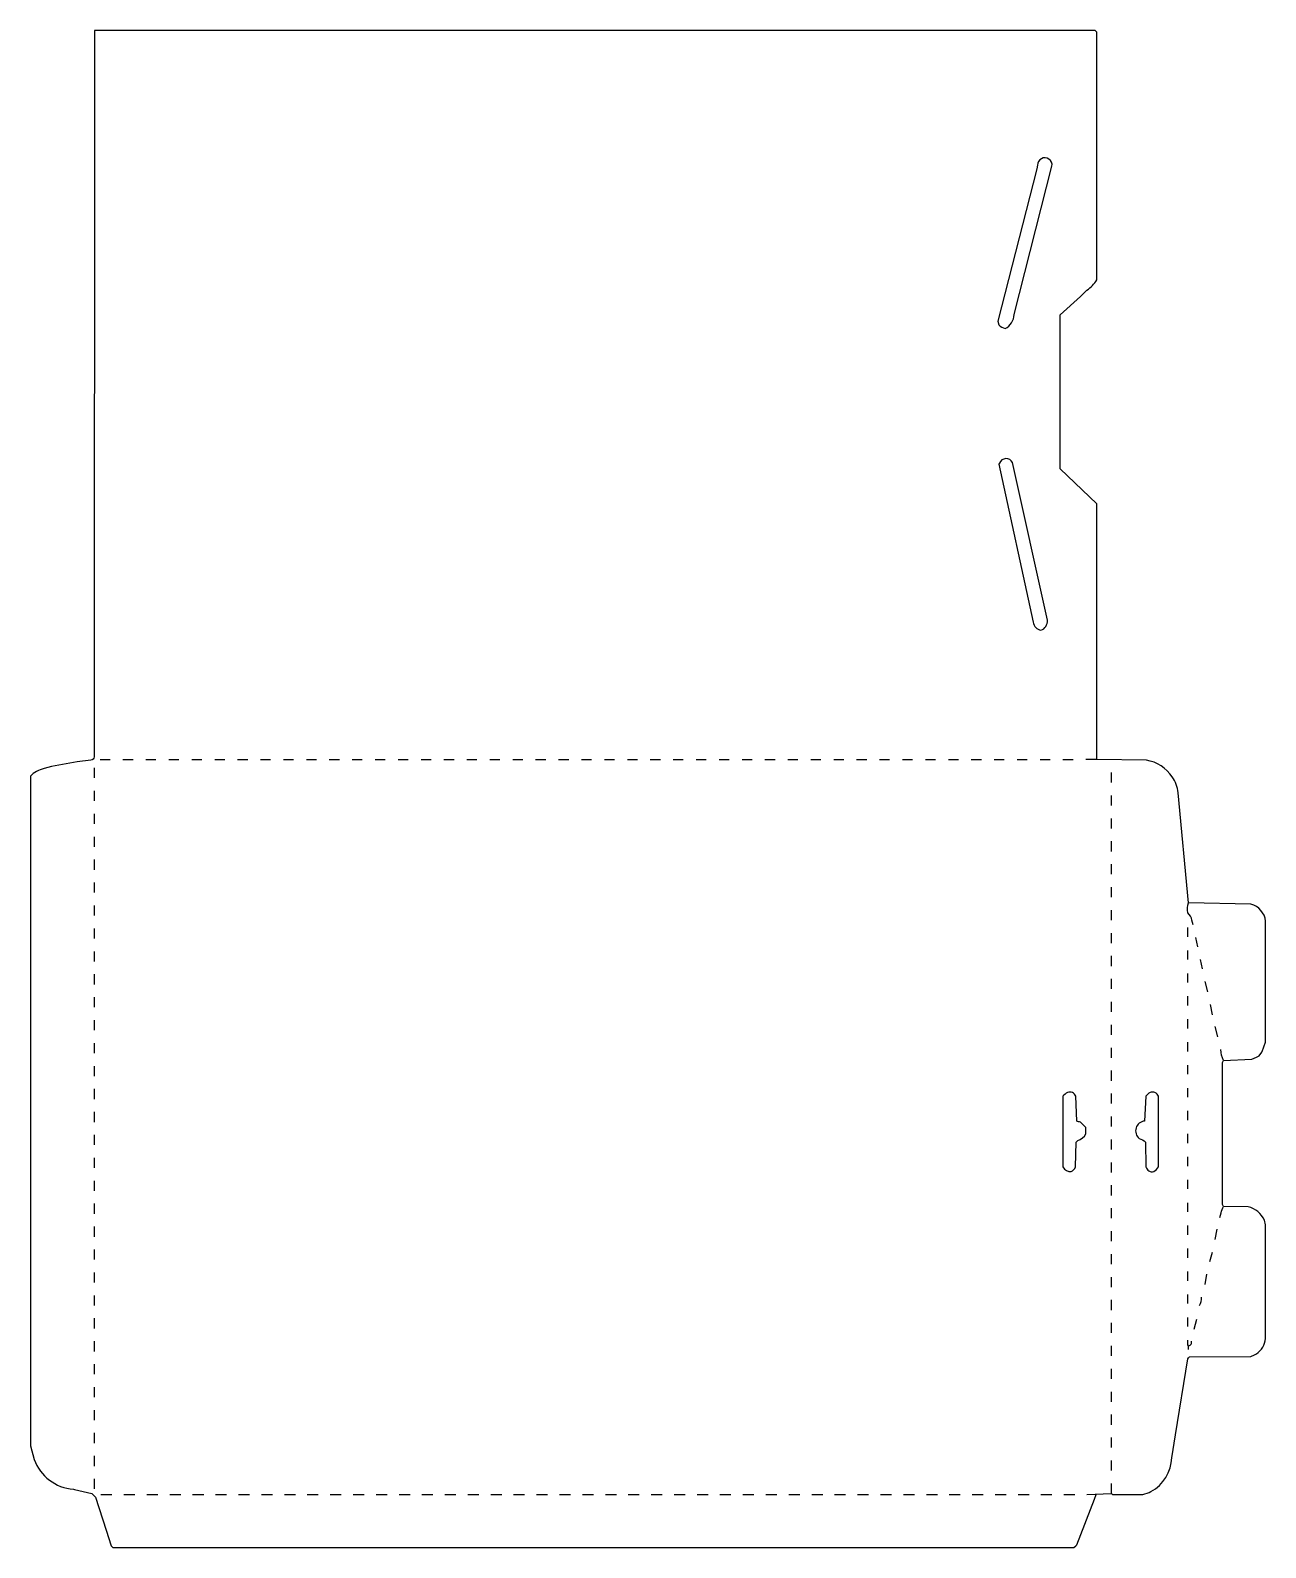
# Model space of a CAD drawing. Extents: x 69 to 1416, y 85 to 1739.
import ezdxf

# ---------------------------------------------------------------- set-up
doc = ezdxf.new("R2010")
doc.units = 0
doc.layers.get('0').update_dxf_attribs({"linetype": 'CONTINUOUS'})

msp = doc.modelspace()

# ---------------------------------------------------------------- linework, layer by layer
at = {"color": 250, "linetype": 'CONTINUOUS'}
for points in [[(1232, 944), (1232, 1223), (1192, 1261), (1192, 1429), (1214, 1449), (1221.1, 1455.8, 0.095085), (1232, 1467), (1232, 1737), (1230, 1739), (139, 1739), (138.500631, 947.00063, -0.39707), (134.95122, 943.439024), (120.06, 941.58), (91.911765, 936.352941), (83.9, 934.3, 0.147531), (69, 926), (69, 196), (73.2, 181.1, 0.292803), (115.911765, 148.647059), (117.088235, 148.352941), (136, 144), (140, 140), (151.7, 103.9), (157, 87), (159, 85), (1207, 85), (1209, 87), (1210, 88), (1229.3, 137.9), (1231, 143)], [(1132, 1414, 0.278451), (1141.647059, 1429.088235), (1183, 1591, 1.09873), (1167.352941, 1591.911765), (1166.352941, 1587.911765), (1124, 1422), (1125, 1418, 0.126287), (1132, 1414)], [(1171, 1085, 0.342633), (1178, 1096), (1140, 1268, 0.651015), (1125.8, 1267.1), (1125, 1266), (1162.647059, 1093.911765, 0.341093), (1171, 1085)], [(1337, 764), (1335.615385, 768.923077, 0.169482), (1331, 777, -0.132576), (1332, 788), (1320.569231, 907.946154, 0.118406), (1314.230769, 925.153846, 0.198545), (1285.991077, 943.509253), (1232, 944), (1220, 944)], [(1370, 616), (1400.983907, 617.482797), (1406.1, 619.8), (1409, 621), (1411.8, 625.1), (1412.2, 625.9), (1416, 636), (1416, 768, 0.303224), (1399.99265, 786.507572), (1332, 788)], [(1366, 445), (1367.647059, 450.088235, -0.089792), (1370, 457), (1369, 459), (1369, 614), (1370, 616, -0.079229), (1367, 628)], [(1204, 495, 0.199436), (1208.518471, 500.017197), (1209.481529, 526.982803), (1211.1, 528.8, 0.178279), (1220, 536), (1220, 543), (1214, 549, -0.093244), (1209.994543, 550.07367), (1209, 577, 0.417406), (1199.9, 581.2, 0.098103), (1195, 577), (1195, 500, 0.323149), (1204, 495)], [(1294, 495, 0.140238), (1299, 500), (1299, 577, 0.417406), (1289.9, 581.2, 0.156065), (1285.481529, 576.982803), (1284.005457, 550.07367, 0.659794), (1278, 531, -0.125359), (1285, 527), (1285.481529, 500.017197, 0.426776), (1294, 495)], [(1221, 143), (1248, 144), (1249, 143), (1282, 143), (1288.9, 145.2), (1290.9, 146.2, 0.265693), (1313.594595, 183.067568), (1317.594595, 208.067568), (1331, 291), (1332, 292), (1333, 293), (1399.992757, 293.492541), (1403.9, 295.2), (1405.9, 296.2, 0.22062), (1416, 313), (1416, 437), (1414.615385, 441.923077, 0.237153), (1396.982803, 456.518471), (1370, 457)], [(1344, 349, 0.122524), (1346, 358)]]:
    msp.add_lwpolyline(points, format="xyb", dxfattribs=at)
for points in [[(145, 944), (156, 944)], [(170, 944), (181, 944)], [(195, 944), (206, 944)], [(220, 944), (231, 944)], [(245, 944), (256, 944)], [(270, 944), (281, 944)], [(295, 944), (306, 944)], [(320, 944), (331, 944)], [(345, 944), (356, 944)], [(370, 944), (381, 944)], [(395, 944), (406, 944)], [(420, 944), (431, 944)], [(445, 944), (456, 944)], [(470, 944), (481, 944)], [(495, 944), (506, 944)], [(520, 944), (531, 944)], [(545, 944), (556, 944)], [(570, 944), (581, 944)], [(595, 944), (606, 944)], [(620, 944), (631, 944)], [(645, 944), (656, 944)], [(670, 944), (681, 944)], [(695, 944), (706, 944)], [(720, 944), (731, 944)], [(745, 944), (756, 944)], [(770, 944), (781, 944)], [(795, 944), (806, 944)], [(820, 944), (831, 944)], [(845, 944), (856, 944)], [(870, 944), (881, 944)], [(895, 944), (906, 944)], [(920, 944), (931, 944)], [(945, 944), (956, 944)], [(970, 944), (981, 944)], [(995, 944), (1006, 944)], [(1020, 944), (1031, 944)], [(1045, 944), (1056, 944)], [(1070, 944), (1081, 944)], [(1095, 944), (1106, 944)], [(1120, 944), (1131, 944)], [(1145, 944), (1156, 944)], [(1170, 944), (1181, 944)], [(1195, 944), (1206, 944)], [(139, 924), (139, 935)], [(1248, 919), (1248, 930)], [(139, 899), (139, 910)], [(1248, 894), (1248, 905)], [(139, 874), (139, 885)], [(1248, 869), (1248, 880)], [(139, 849), (139, 860)], [(1248, 844), (1248, 855)], [(139, 824), (139, 835)], [(1248, 819), (1248, 830)], [(139, 799), (139, 810)], [(1248, 794), (1248, 805)], [(139, 774), (139, 785)], [(1248, 769), (1248, 780)], [(1331, 751), (1331, 761)], [(139, 749), (139, 760)], [(1248, 744), (1248, 755)], [(1342, 740), (1340, 750)], [(139, 724), (139, 735)], [(1248, 719), (1248, 730)], [(1331, 726), (1331, 736)], [(1347, 716), (1345, 726)], [(139, 699), (139, 710)], [(1248, 694), (1248, 705)], [(1331, 701), (1331, 711)], [(1353, 691), (1350, 702)], [(139, 674), (139, 685)], [(1248, 669), (1248, 680)], [(1331, 676), (1331, 686)], [(1358, 666), (1356, 677)], [(139, 649), (139, 660)], [(1248, 644), (1248, 655)], [(1331, 651), (1331, 661)], [(1364, 642), (1361, 653)], [(139, 624), (139, 635)], [(1248, 619), (1248, 630)], [(1331, 626), (1331, 636)], [(139, 599), (139, 610)], [(1248, 594), (1248, 605)], [(1331, 601), (1331, 611)], [(139, 574), (139, 585)], [(1248, 569), (1248, 580)], [(1331, 576), (1331, 586)], [(139, 549), (139, 560)], [(1248, 544), (1248, 555)], [(1331, 551), (1331, 561)], [(139, 524), (139, 535)], [(1248, 519), (1248, 530)], [(1331, 526), (1331, 536)], [(139, 499), (139, 510)], [(1248, 494), (1248, 505)], [(1331, 501), (1331, 511)], [(139, 474), (139, 485)], [(1248, 469), (1248, 480)], [(1331, 476), (1331, 486)], [(139, 449), (139, 460)], [(1248, 444), (1248, 455)], [(1331, 451), (1331, 461)], [(139, 424), (139, 435)], [(1331, 426), (1331, 436)], [(1361, 421), (1363, 432)], [(1248, 419), (1248, 430)], [(139, 399), (139, 410)], [(1248, 394), (1248, 405)], [(1331, 401), (1331, 411)], [(1355, 397), (1358, 407)], [(139, 374), (139, 385)], [(1331, 376), (1331, 386)], [(1350, 372), (1352, 383)], [(1248, 369), (1248, 380)], [(139, 349), (139, 360)], [(1248, 344), (1248, 355)], [(1331, 351), (1331, 361)], [(139, 324), (139, 335)], [(1331, 326), (1331, 336)], [(1248, 319), (1248, 330)], [(139, 299), (139, 310)], [(1248, 294), (1248, 305)], [(1332, 305), (1331, 306), (1331, 311)], [(139, 274), (139, 285)], [(1248, 269), (1248, 280)], [(139, 249), (139, 260)], [(1248, 244), (1248, 255)], [(139, 224), (139, 235)], [(1248, 219), (1248, 230)], [(139, 199), (139, 210)], [(1248, 194), (1248, 205)], [(139, 174), (139, 185)], [(1248, 169), (1248, 180)], [(139, 149), (139, 160)], [(1248, 144), (1248, 155)], [(146, 143), (158, 143)], [(171, 143), (183, 143)], [(196, 143), (208, 143)], [(221, 143), (233, 143)], [(246, 143), (258, 143)], [(271, 143), (283, 143)], [(296, 143), (308, 143)], [(321, 143), (333, 143)], [(346, 143), (358, 143)], [(371, 143), (383, 143)], [(396, 143), (408, 143)], [(421, 143), (433, 143)], [(446, 143), (458, 143)], [(471, 143), (483, 143)], [(496, 143), (508, 143)], [(521, 143), (533, 143)], [(546, 143), (558, 143)], [(571, 143), (583, 143)], [(596, 143), (608, 143)], [(621, 143), (633, 143)], [(646, 143), (658, 143)], [(671, 143), (683, 143)], [(696, 143), (708, 143)], [(721, 143), (733, 143)], [(746, 143), (758, 143)], [(771, 143), (783, 143)], [(796, 143), (808, 143)], [(821, 143), (833, 143)], [(846, 143), (858, 143)], [(871, 143), (883, 143)], [(896, 143), (908, 143)], [(921, 143), (933, 143)], [(946, 143), (958, 143)], [(971, 143), (983, 143)], [(996, 143), (1008, 143)], [(1021, 143), (1033, 143)], [(1046, 143), (1058, 143)], [(1071, 143), (1083, 143)], [(1096, 143), (1108, 143)], [(1121, 143), (1133, 143)], [(1146, 143), (1158, 143)], [(1171, 143), (1183, 143)], [(1196, 143), (1208, 143)]]:
    msp.add_lwpolyline(points, dxfattribs=at)
at = {"color": 197, "linetype": 'CONTINUOUS'}
msp.add_lwpolyline([(1338, 323), (1341, 334)], dxfattribs=at)
at = {"color": 251, "linetype": 'CONTINUOUS'}
msp.add_lwpolyline([(1332, 301), (1332, 305, 0.457292), (1335, 310)], format="xyb", dxfattribs=at)

doc.saveas('drawing.dxf')
